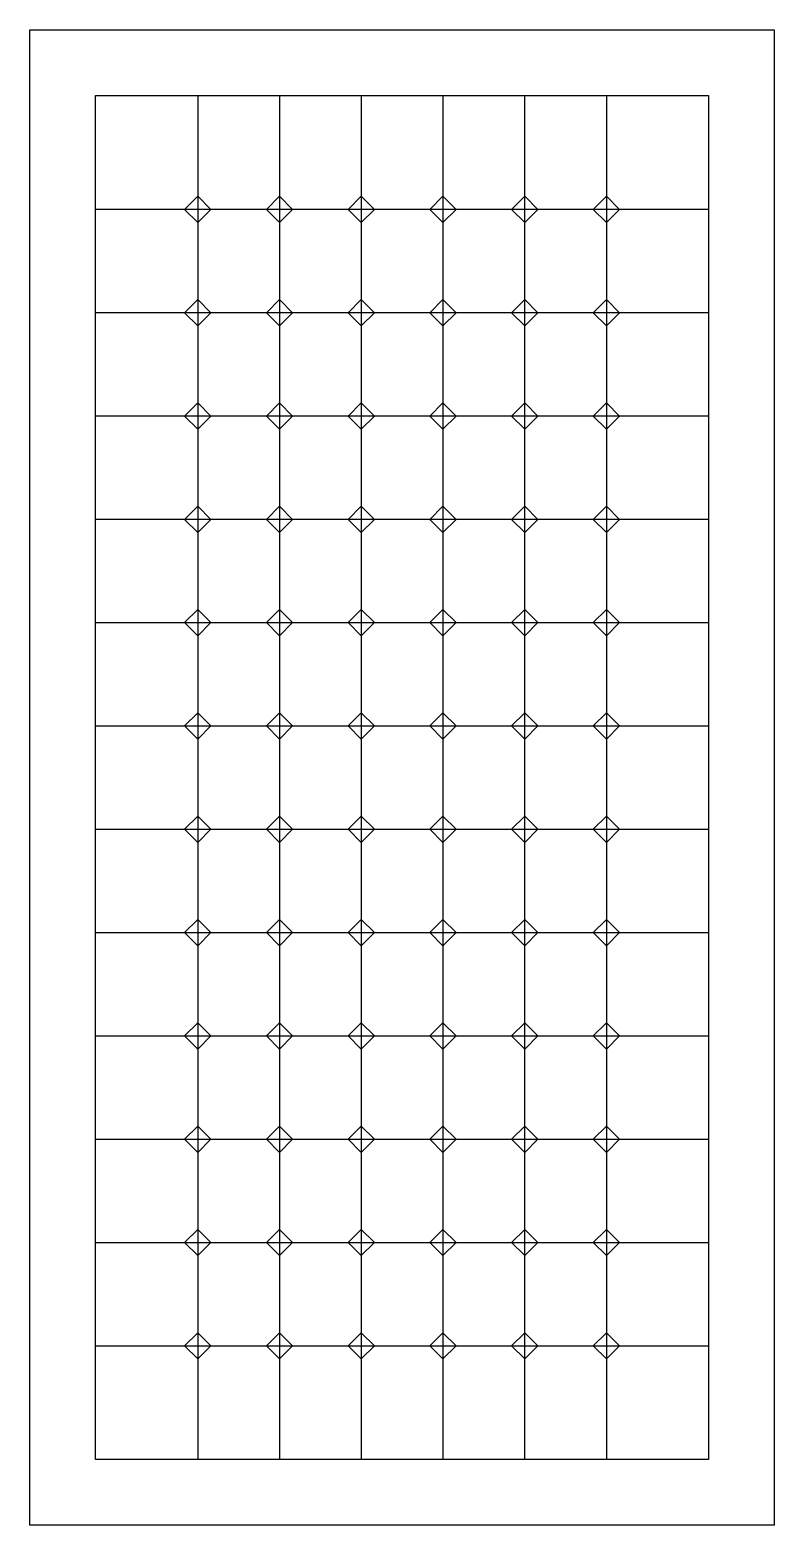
# Model space of a CAD drawing. Header units: metres. Extents: x 0 to 1.13, y 0 to 2.28.
import ezdxf

# ---------------------------------------------------------------- set-up
doc = ezdxf.new("R2010")
doc.units = ezdxf.units.M
doc.header["$MEASUREMENT"] = 0
doc.layers.add('Corridor', color=150, linetype='Continuous')

# ---------------------------------------------------------------- blocks, each defined once
blk = doc.blocks.new('*U2')
at = {"layer": 'Corridor'}
blk.add_line((-0.467, 0), (0.467, 0), dxfattribs=at)
blk = doc.blocks.new('*U3')
at = {"layer": 'Corridor', "color": 0, "linetype": 'ByBlock', "lineweight": -2, "transparency": 16777216}
for p in [(0, 1.7317), (0, 1.5742), (0, 1.4168), (0, 1.2594), (0, 1.102), (0, 0.9445), (0, 0.7871), (0, 0.6297), (0, 0.4723), (0, 0.3148), (0, 0.1574), (0, 0)]:
    blk.add_blockref('*U2', p, dxfattribs=at)
blk = doc.blocks.new('*U4')
at = {"layer": 'Corridor'}
blk.add_line((0, 1.039), (0, -1.039), dxfattribs=at)
blk = doc.blocks.new('*U5')
at = {"layer": 'Corridor', "color": 0, "linetype": 'ByBlock', "lineweight": -2, "transparency": 16777216}
for p in [(0, 0), (0.1245, 0), (0.2491, 0), (0.3736, 0), (0.4981, 0), (0.6227, 0)]:
    blk.add_blockref('*U4', p, dxfattribs=at)
blk = doc.blocks.new('*U0')
at = {"layer": 'Corridor'}
blk.add_lwpolyline([(0.02, 0), (0, 0.02), (-0.02, 0), (0, -0.02)], close=True, dxfattribs=at)
blk = doc.blocks.new('*U1')
at = {"layer": 'Corridor', "color": 0, "linetype": 'ByBlock', "lineweight": -2, "transparency": 16777216}
for p in [(0, 1.7314), (0.12453, 1.7314), (0.24906, 1.7314), (0.37359, 1.7314), (0.49812, 1.7314), (0.62265, 1.7314), (0, 1.574), (0.12453, 1.574), (0.24906, 1.574), (0.37359, 1.574), (0.49812, 1.574), (0.62265, 1.574), (0, 1.4166), (0.12453, 1.4166), (0.24906, 1.4166), (0.37359, 1.4166), (0.49812, 1.4166), (0.62265, 1.4166), (0, 1.2592), (0.12453, 1.2592), (0.24906, 1.2592), (0.37359, 1.2592), (0.49812, 1.2592), (0.62265, 1.2592), (0, 1.1018), (0.12453, 1.1018), (0.24906, 1.1018), (0.37359, 1.1018), (0.49812, 1.1018), (0.62265, 1.1018), (0, 0.9444), (0.12453, 0.9444), (0.24906, 0.9444), (0.37359, 0.9444), (0.49812, 0.9444), (0.62265, 0.9444), (0, 0.787), (0.12453, 0.787), (0.24906, 0.787), (0.37359, 0.787), (0.49812, 0.787), (0.62265, 0.787), (0, 0.6296), (0.12453, 0.6296), (0.24906, 0.6296), (0.37359, 0.6296), (0.49812, 0.6296), (0.62265, 0.6296), (0, 0.4722), (0.12453, 0.4722), (0.24906, 0.4722), (0.37359, 0.4722), (0.49812, 0.4722), (0.62265, 0.4722), (0, 0.3148), (0.12453, 0.3148), (0.24906, 0.3148), (0.37359, 0.3148), (0.49812, 0.3148), (0.62265, 0.3148), (0, 0.1574), (0.12453, 0.1574), (0.24906, 0.1574), (0.37359, 0.1574), (0.49812, 0.1574), (0.62265, 0.1574), (0, 0), (0.12453, 0), (0.24906, 0), (0.37359, 0), (0.49812, 0), (0.62265, 0)]:
    blk.add_blockref('*U0', p, dxfattribs=at)

msp = doc.modelspace()

# ---------------------------------------------------------------- linework, layer by layer
at = {"layer": 'Corridor'}
for points in [[(1.134, 0), (0, 0), (0, 2.278), (1.134, 2.278)], [(1.034, 0.1), (0.1, 0.1), (0.1, 2.178), (1.034, 2.178)]]:
    msp.add_lwpolyline(points, close=True, dxfattribs=at)
msp.add_lwpolyline([(0.7539, 2.0048), (0.9539, 2.0048)], dxfattribs=at)
msp.add_lwpolyline([(0.7539, 2.0048), (0.9539, 2.0048)], dxfattribs=at)

# ---------------------------------------------------------------- block references
for name, p in [('*U5', (0.2558, 1.139)), ('*U3', (0.567, 0.2732)), ('*U1', (0.2558, 0.2731))]:
    msp.add_blockref(name, p, dxfattribs=at)

doc.saveas('drawing.dxf')
